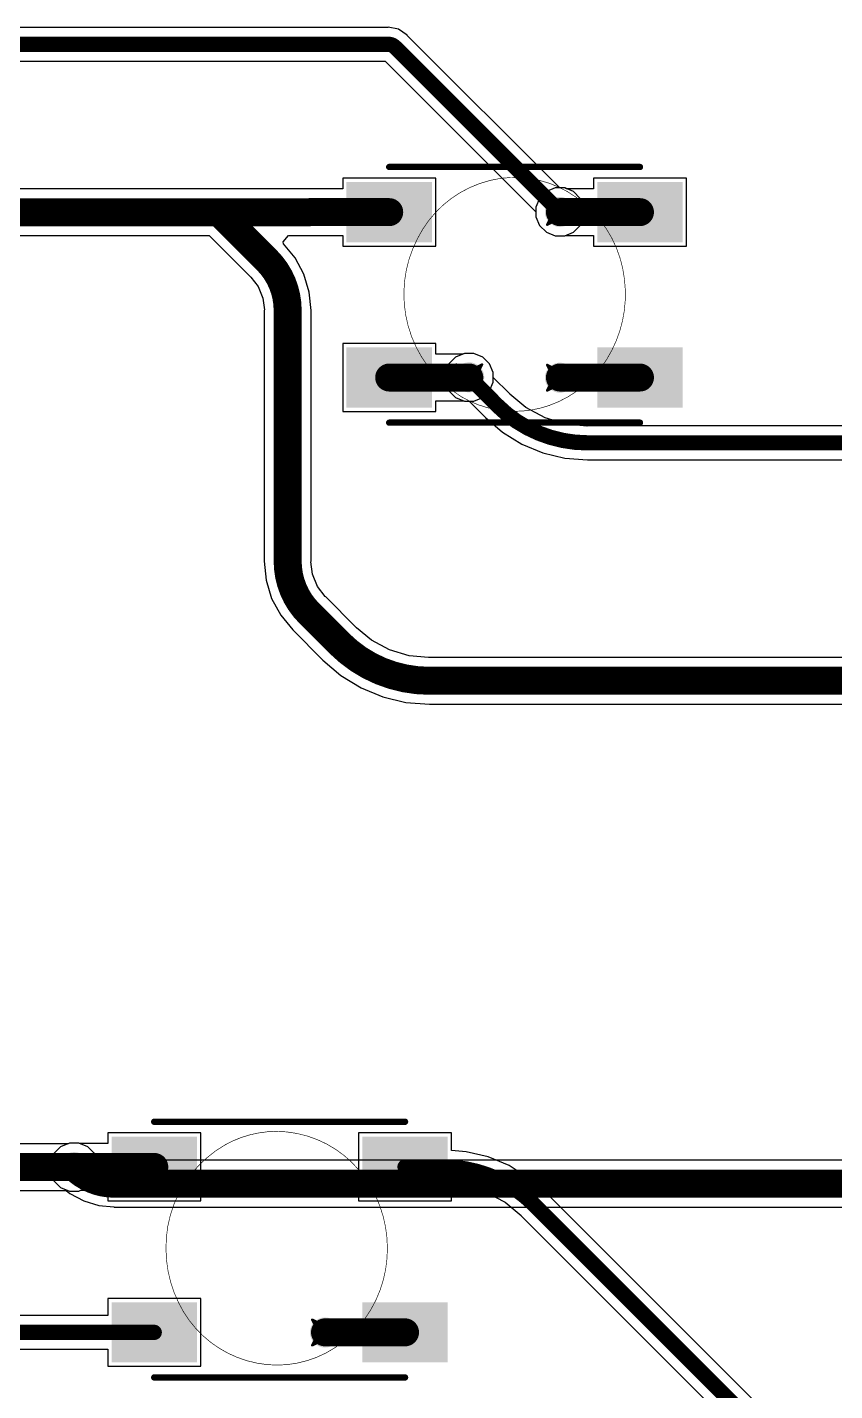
# Model space of a CAD drawing. Header units: inches. Extents: x -11 to 1110, y -7 to 455.
# Drawn here: x 318.86 to 334.96, y 304.2 to 331.4 of the extents above; entities that cross this region are included whole.
import ezdxf

# ---------------------------------------------------------------- set-up
doc = ezdxf.new("R2010")
doc.units = ezdxf.units.IN
for name, color, linetype in [('Bottom Layer', 5, 'Continuous'), ('Drill Drawing', 1, 'Continuous'), ('Mechanical 7', 56, 'Continuous'), ('Top Layer', 1, 'Continuous'), ('Top Overlay', 2, 'Continuous'), ('Top Paste', 8, 'Continuous'), ('Top Solder', 216, 'Continuous'), ('Via Holes', 16, 'Continuous')]:
    doc.layers.add(name, color=color, linetype=linetype)

msp = doc.modelspace()

# ---------------------------------------------------------------- hatches: boundary and pattern name
at = {"layer": 'Bottom Layer'}
h = msp.add_hatch(color=5, dxfattribs=at)
edge = h.paths.add_edge_path()
edge.add_arc((329.482, 327.72), 0.3, 0, 360)
h = msp.add_hatch(color=5, dxfattribs=at)
edge = h.paths.add_edge_path()
edge.add_arc((327.673, 324.42), 0.3, 0, 360)
h = msp.add_hatch(color=5, dxfattribs=at)
edge = h.paths.add_edge_path()
edge.add_arc((329.482, 324.413), 0.3, 0, 360)
h = msp.add_hatch(color=5, dxfattribs=at)
edge = h.paths.add_edge_path()
edge.add_arc((319.797, 308.664), 0.3, 0, 360)
h = msp.add_hatch(color=5, dxfattribs=at)
edge = h.paths.add_edge_path()
edge.add_arc((324.797, 305.364), 0.3, 0, 360)
at = {"layer": 'Top Layer'}
for points in [[(325.327, 328.216), (326.827, 328.216), (326.827, 327.216), (325.327, 327.216)], [(331.827, 327.216), (330.327, 327.216), (330.327, 328.216), (331.827, 328.216)], [(325.327, 324.916), (326.827, 324.916), (326.827, 323.916), (325.327, 323.916)], [(330.327, 324.916), (331.827, 324.916), (331.827, 323.916), (330.327, 323.916)], [(320.643, 309.167), (322.143, 309.167), (322.143, 308.167), (320.643, 308.167)], [(327.143, 308.167), (325.643, 308.167), (325.643, 309.167), (327.143, 309.167)], [(320.643, 305.867), (322.143, 305.867), (322.143, 304.867), (320.643, 304.867)], [(325.643, 305.867), (327.143, 305.867), (327.143, 304.867), (325.643, 304.867)]]:
    msp.add_hatch(color=1, dxfattribs=at).paths.add_polyline_path(points)
h = msp.add_hatch(color=1, dxfattribs=at)
edge = h.paths.add_edge_path()
edge.add_arc((329.482, 327.72), 0.3, 0, 360)
h = msp.add_hatch(color=1, dxfattribs=at)
edge = h.paths.add_edge_path()
edge.add_arc((327.673, 324.42), 0.3, 0, 360)
h = msp.add_hatch(color=1, dxfattribs=at)
edge = h.paths.add_edge_path()
edge.add_arc((329.482, 324.413), 0.3, 0, 360)
h = msp.add_hatch(color=1, dxfattribs=at)
edge = h.paths.add_edge_path()
edge.add_arc((319.797, 308.664), 0.3, 0, 360)
h = msp.add_hatch(color=1, dxfattribs=at)
edge = h.paths.add_edge_path()
edge.add_arc((324.797, 305.364), 0.3, 0, 360)
at = {"layer": 'Top Paste'}
for points in [[(325.327, 328.216), (326.827, 328.216), (326.827, 327.216), (325.327, 327.216)], [(331.827, 327.216), (330.327, 327.216), (330.327, 328.216), (331.827, 328.216)], [(325.327, 324.916), (326.827, 324.916), (326.827, 323.916), (325.327, 323.916)], [(330.327, 324.916), (331.827, 324.916), (331.827, 323.916), (330.327, 323.916)], [(320.643, 309.167), (322.143, 309.167), (322.143, 308.167), (320.643, 308.167)], [(327.143, 308.167), (325.643, 308.167), (325.643, 309.167), (327.143, 309.167)], [(320.643, 305.867), (322.143, 305.867), (322.143, 304.867), (320.643, 304.867)], [(325.643, 305.867), (327.143, 305.867), (327.143, 304.867), (325.643, 304.867)]]:
    msp.add_hatch(color=8, dxfattribs=at).paths.add_polyline_path(points)
at = {"layer": 'Top Solder'}
for points in [[(325.226, 328.318), (326.929, 328.318), (326.929, 327.115), (325.226, 327.115)], [(331.929, 327.115), (330.226, 327.115), (330.226, 328.318), (331.929, 328.318)], [(325.226, 325.018), (326.929, 325.018), (326.929, 323.815), (325.226, 323.815)], [(330.226, 325.018), (331.929, 325.018), (331.929, 323.815), (330.226, 323.815)], [(320.541, 309.269), (322.245, 309.269), (322.245, 308.066), (320.541, 308.066)], [(327.245, 308.066), (325.541, 308.066), (325.541, 309.269), (327.245, 309.269)], [(320.541, 305.969), (322.245, 305.969), (322.245, 304.766), (320.541, 304.766)], [(325.541, 305.969), (327.245, 305.969), (327.245, 304.766), (325.541, 304.766)]]:
    msp.add_hatch(color=216, dxfattribs=at).paths.add_polyline_path(points)
at = {"layer": 'Via Holes'}
h = msp.add_hatch(color=7, dxfattribs=at)
edge = h.paths.add_edge_path()
edge.add_arc((329.482, 327.72), 0.15, 0, 360)
h = msp.add_hatch(color=7, dxfattribs=at)
edge = h.paths.add_edge_path()
edge.add_arc((327.673, 324.42), 0.15, 0, 360)
h = msp.add_hatch(color=7, dxfattribs=at)
edge = h.paths.add_edge_path()
edge.add_arc((329.482, 324.413), 0.15, 0, 360)
h = msp.add_hatch(color=7, dxfattribs=at)
edge = h.paths.add_edge_path()
edge.add_arc((319.797, 308.664), 0.15, 0, 360)
h = msp.add_hatch(color=7, dxfattribs=at)
edge = h.paths.add_edge_path()
edge.add_arc((324.797, 305.364), 0.15, 0, 360)

# ---------------------------------------------------------------- linework, layer by layer
at = {"layer": 'Bottom Layer'}
for p, q in [((326.06, 331.4), (314.741, 331.4)), ((326.262, 331.364), (326.06, 331.404)), ((326.06, 331.404), (326.06, 331.4)), ((326.434, 331.249), (326.262, 331.364)), ((326.431, 331.246), (326.434, 331.249)), ((329.48, 328.198), (326.431, 331.246)), ((314.741, 330.727), (325.999, 330.727)), ((325.999, 330.727), (329.004, 327.721)), ((329.577, 328.198), (329.48, 328.198)), ((329.752, 328.125), (329.577, 328.198)), ((329.887, 327.99), (329.752, 328.125)), ((329.96, 327.815), (329.887, 327.99)), ((329.96, 327.625), (329.96, 327.815)), ((329.004, 327.721), (329.004, 327.625)), ((329.004, 327.625), (329.077, 327.449)), ((329.887, 327.449), (329.96, 327.625)), ((329.077, 327.449), (329.211, 327.315)), ((329.211, 327.315), (329.387, 327.242)), ((329.387, 327.242), (329.577, 327.242)), ((329.577, 327.242), (329.752, 327.315)), ((329.752, 327.315), (329.887, 327.449)), ((327.402, 324.825), (327.268, 324.69)), ((327.578, 324.898), (327.402, 324.825)), ((327.768, 324.898), (327.578, 324.898)), ((327.944, 324.825), (327.768, 324.898)), ((328.078, 324.69), (327.944, 324.825)), ((327.268, 324.69), (327.195, 324.515)), ((327.195, 324.515), (327.195, 324.325)), ((328.151, 324.515), (328.078, 324.69)), ((328.151, 324.418), (328.151, 324.515)), ((327.195, 324.325), (327.268, 324.149)), ((328.474, 324.095), (328.151, 324.418)), ((327.268, 324.149), (327.402, 324.015)), ((327.402, 324.015), (327.578, 323.942)), ((328.482, 324.083), (328.474, 324.095)), ((328.805, 323.818), (328.482, 324.083)), ((327.578, 323.942), (327.675, 323.942)), ((327.675, 323.942), (327.997, 323.619)), ((329.187, 323.614), (328.805, 323.818)), ((327.997, 323.619), (327.996, 323.618)), ((327.996, 323.618), (328.339, 323.324)), ((329.601, 323.488), (329.187, 323.614)), ((330.017, 323.447), (329.601, 323.488)), ((330.032, 323.45), (330.017, 323.447)), ((338.099, 323.45), (330.032, 323.45)), ((328.339, 323.324), (328.724, 323.088)), ((328.724, 323.088), (329.142, 322.915)), ((329.142, 322.915), (329.581, 322.81)), ((329.581, 322.81), (330.032, 322.774)), ((330.032, 322.774), (330.032, 322.777)), ((330.032, 322.777), (338.099, 322.777)), ((319.674, 309.13), (304.974, 309.13)), ((319.702, 309.142), (319.674, 309.13)), ((319.892, 309.142), (319.702, 309.142)), ((320.068, 309.069), (319.892, 309.142)), ((320.202, 308.935), (320.068, 309.069)), ((320.203, 308.933), (320.202, 308.935)), ((320.264, 308.886), (320.203, 308.933)), ((320.424, 308.82), (320.264, 308.886)), ((320.591, 308.798), (320.424, 308.82)), ((320.597, 308.799), (320.591, 308.798)), ((335.566, 308.799), (320.597, 308.799)), ((304.974, 308.198), (319.636, 308.198)), ((319.636, 308.198), (319.71, 308.137)), ((319.71, 308.137), (319.986, 307.989)), ((319.986, 307.989), (320.286, 307.899)), ((320.286, 307.899), (320.584, 307.869)), ((320.584, 307.869), (320.597, 307.867)), ((320.597, 307.867), (335.566, 307.867))]:
    msp.add_line(p, q, dxfattribs=at)
for points in [[(314.741, 331.064, 0.305, 0.305, 0), (326.06, 331.064, 0.305, 0.305, 0)], [(326.06, 331.064, 0.305, 0.305, -0.198912), (326.193, 331.008, 0.305, 0.305, 0)], [(326.193, 331.008, 0.305, 0.305, 0), (329.482, 327.72, 0.305, 0.305, 0)], [(327.673, 324.42, 0.305, 0.305, 0), (328.235, 323.857, 0.305, 0.305, 0)], [(330.032, 323.113, 0.305, 0.305, -0.198912), (328.235, 323.857, 0.305, 0.305, 0)], [(330.032, 323.113, 0.305, 0.305, 0), (338.099, 323.113, 0.305, 0.305, 0)], [(304.974, 308.664, 0.559, 0.559, 0), (319.797, 308.664, 0.559, 0.559, 0)], [(320.597, 308.333, 0.559, 0.559, -0.198912), (319.797, 308.664, 0.559, 0.559, 0)], [(320.597, 308.333, 0.559, 0.559, 0), (335.759, 308.333, 0.559, 0.559, 0)]]:
    msp.add_lwpolyline(points, format="xyseb", dxfattribs=at)
for points in [[(325.984, 331.064, 0.152, 0.152, 1), (326.136, 331.064, 0.152, 0.152, 1)], [(325.984, 331.064, 0.152, 0.152, 1), (326.136, 331.064, 0.152, 0.152, 1)], [(326.117, 331.008, 0.152, 0.152, 1), (326.269, 331.008, 0.152, 0.152, 1)], [(326.117, 331.008, 0.152, 0.152, 1), (326.269, 331.008, 0.152, 0.152, 1)], [(329.406, 327.72, 0.152, 0.152, 1), (329.558, 327.72, 0.152, 0.152, 1)], [(327.597, 324.42, 0.152, 0.152, 1), (327.749, 324.42, 0.152, 0.152, 1)], [(328.159, 323.857, 0.152, 0.152, 1), (328.312, 323.857, 0.152, 0.152, 1)], [(328.159, 323.857, 0.152, 0.152, 1), (328.312, 323.857, 0.152, 0.152, 1)], [(329.955, 323.113, 0.152, 0.152, 1), (330.108, 323.113, 0.152, 0.152, 1)], [(329.955, 323.113, 0.152, 0.152, 1), (330.108, 323.113, 0.152, 0.152, 1)], [(319.658, 308.664, 0.279, 0.279, 1), (319.937, 308.664, 0.279, 0.279, 1)], [(319.658, 308.664, 0.279, 0.279, 1), (319.937, 308.664, 0.279, 0.279, 1)], [(320.457, 308.333, 0.279, 0.279, 1), (320.737, 308.333, 0.279, 0.279, 1)], [(320.457, 308.333, 0.279, 0.279, 1), (320.737, 308.333, 0.279, 0.279, 1)]]:
    msp.add_lwpolyline(points, format="xyseb", close=True, dxfattribs=at)
at = {"layer": 'Drill Drawing'}
for points in [[(329.228, 327.974, 0.0508, 0.0508, 0), (329.482, 327.847, 0.0508, 0.0508, 0)], [(329.228, 327.974, 0.0508, 0.0508, 0), (329.355, 327.72, 0.0508, 0.0508, 0)], [(329.482, 327.847, 0.0508, 0.0508, 0), (329.736, 327.974, 0.0508, 0.0508, 0)], [(329.609, 327.72, 0.0508, 0.0508, 0), (329.736, 327.974, 0.0508, 0.0508, 0)], [(329.228, 327.466, 0.0508, 0.0508, 0), (329.355, 327.72, 0.0508, 0.0508, 0)], [(329.228, 327.466, 0.0508, 0.0508, 0), (329.482, 327.593, 0.0508, 0.0508, 0)], [(329.482, 327.593, 0.0508, 0.0508, 0), (329.736, 327.466, 0.0508, 0.0508, 0)], [(329.609, 327.72, 0.0508, 0.0508, 0), (329.736, 327.466, 0.0508, 0.0508, 0)], [(327.419, 324.674, 0.0508, 0.0508, 0), (327.673, 324.547, 0.0508, 0.0508, 0)], [(327.419, 324.674, 0.0508, 0.0508, 0), (327.546, 324.42, 0.0508, 0.0508, 0)], [(327.673, 324.547, 0.0508, 0.0508, 0), (327.927, 324.674, 0.0508, 0.0508, 0)], [(327.8, 324.42, 0.0508, 0.0508, 0), (327.927, 324.674, 0.0508, 0.0508, 0)], [(329.228, 324.667, 0.0508, 0.0508, 0), (329.482, 324.54, 0.0508, 0.0508, 0)], [(329.228, 324.667, 0.0508, 0.0508, 0), (329.355, 324.413, 0.0508, 0.0508, 0)], [(329.482, 324.54, 0.0508, 0.0508, 0), (329.736, 324.667, 0.0508, 0.0508, 0)], [(329.609, 324.413, 0.0508, 0.0508, 0), (329.736, 324.667, 0.0508, 0.0508, 0)], [(327.419, 324.166, 0.0508, 0.0508, 0), (327.546, 324.42, 0.0508, 0.0508, 0)], [(327.419, 324.166, 0.0508, 0.0508, 0), (327.673, 324.293, 0.0508, 0.0508, 0)], [(327.673, 324.293, 0.0508, 0.0508, 0), (327.927, 324.166, 0.0508, 0.0508, 0)], [(327.8, 324.42, 0.0508, 0.0508, 0), (327.927, 324.166, 0.0508, 0.0508, 0)], [(329.228, 324.159, 0.0508, 0.0508, 0), (329.355, 324.413, 0.0508, 0.0508, 0)], [(329.228, 324.159, 0.0508, 0.0508, 0), (329.482, 324.286, 0.0508, 0.0508, 0)], [(329.482, 324.286, 0.0508, 0.0508, 0), (329.736, 324.159, 0.0508, 0.0508, 0)], [(329.609, 324.413, 0.0508, 0.0508, 0), (329.736, 324.159, 0.0508, 0.0508, 0)], [(319.543, 308.918, 0.0508, 0.0508, 0), (319.797, 308.791, 0.0508, 0.0508, 0)], [(319.543, 308.918, 0.0508, 0.0508, 0), (319.67, 308.664, 0.0508, 0.0508, 0)], [(319.797, 308.791, 0.0508, 0.0508, 0), (320.051, 308.918, 0.0508, 0.0508, 0)], [(319.924, 308.664, 0.0508, 0.0508, 0), (320.051, 308.918, 0.0508, 0.0508, 0)], [(319.543, 308.41, 0.0508, 0.0508, 0), (319.67, 308.664, 0.0508, 0.0508, 0)], [(319.543, 308.41, 0.0508, 0.0508, 0), (319.797, 308.537, 0.0508, 0.0508, 0)], [(319.797, 308.537, 0.0508, 0.0508, 0), (320.051, 308.41, 0.0508, 0.0508, 0)], [(319.924, 308.664, 0.0508, 0.0508, 0), (320.051, 308.41, 0.0508, 0.0508, 0)], [(324.543, 305.618, 0.0508, 0.0508, 0), (324.797, 305.491, 0.0508, 0.0508, 0)], [(324.543, 305.618, 0.0508, 0.0508, 0), (324.67, 305.364, 0.0508, 0.0508, 0)], [(324.797, 305.491, 0.0508, 0.0508, 0), (325.051, 305.618, 0.0508, 0.0508, 0)], [(324.924, 305.364, 0.0508, 0.0508, 0), (325.051, 305.618, 0.0508, 0.0508, 0)], [(324.543, 305.11, 0.0508, 0.0508, 0), (324.67, 305.364, 0.0508, 0.0508, 0)], [(324.543, 305.11, 0.0508, 0.0508, 0), (324.797, 305.237, 0.0508, 0.0508, 0)], [(324.797, 305.237, 0.0508, 0.0508, 0), (325.051, 305.11, 0.0508, 0.0508, 0)], [(324.924, 305.364, 0.0508, 0.0508, 0), (325.051, 305.11, 0.0508, 0.0508, 0)]]:
    msp.add_lwpolyline(points, format="xyseb", dxfattribs=at)
for points in [[(329.215, 327.974, 0.0254, 0.0254, 1), (329.24, 327.974, 0.0254, 0.0254, 1)], [(329.215, 327.974, 0.0254, 0.0254, 1), (329.24, 327.974, 0.0254, 0.0254, 1)], [(329.469, 327.847, 0.0254, 0.0254, 1), (329.494, 327.847, 0.0254, 0.0254, 1)], [(329.469, 327.847, 0.0254, 0.0254, 1), (329.494, 327.847, 0.0254, 0.0254, 1)], [(329.723, 327.974, 0.0254, 0.0254, 1), (329.748, 327.974, 0.0254, 0.0254, 1)], [(329.723, 327.974, 0.0254, 0.0254, 1), (329.748, 327.974, 0.0254, 0.0254, 1)], [(329.342, 327.72, 0.0254, 0.0254, 1), (329.367, 327.72, 0.0254, 0.0254, 1)], [(329.342, 327.72, 0.0254, 0.0254, 1), (329.367, 327.72, 0.0254, 0.0254, 1)], [(329.469, 327.593, 0.0254, 0.0254, 1), (329.494, 327.593, 0.0254, 0.0254, 1)], [(329.469, 327.593, 0.0254, 0.0254, 1), (329.494, 327.593, 0.0254, 0.0254, 1)], [(329.596, 327.72, 0.0254, 0.0254, 1), (329.621, 327.72, 0.0254, 0.0254, 1)], [(329.596, 327.72, 0.0254, 0.0254, 1), (329.621, 327.72, 0.0254, 0.0254, 1)], [(329.215, 327.466, 0.0254, 0.0254, 1), (329.24, 327.466, 0.0254, 0.0254, 1)], [(329.215, 327.466, 0.0254, 0.0254, 1), (329.24, 327.466, 0.0254, 0.0254, 1)], [(329.723, 327.466, 0.0254, 0.0254, 1), (329.748, 327.466, 0.0254, 0.0254, 1)], [(329.723, 327.466, 0.0254, 0.0254, 1), (329.748, 327.466, 0.0254, 0.0254, 1)], [(327.406, 324.674, 0.0254, 0.0254, 1), (327.432, 324.674, 0.0254, 0.0254, 1)], [(327.406, 324.674, 0.0254, 0.0254, 1), (327.432, 324.674, 0.0254, 0.0254, 1)], [(327.66, 324.547, 0.0254, 0.0254, 1), (327.686, 324.547, 0.0254, 0.0254, 1)], [(327.66, 324.547, 0.0254, 0.0254, 1), (327.686, 324.547, 0.0254, 0.0254, 1)], [(327.914, 324.674, 0.0254, 0.0254, 1), (327.94, 324.674, 0.0254, 0.0254, 1)], [(327.914, 324.674, 0.0254, 0.0254, 1), (327.94, 324.674, 0.0254, 0.0254, 1)], [(329.215, 324.667, 0.0254, 0.0254, 1), (329.24, 324.667, 0.0254, 0.0254, 1)], [(329.215, 324.667, 0.0254, 0.0254, 1), (329.24, 324.667, 0.0254, 0.0254, 1)], [(329.469, 324.54, 0.0254, 0.0254, 1), (329.494, 324.54, 0.0254, 0.0254, 1)], [(329.469, 324.54, 0.0254, 0.0254, 1), (329.494, 324.54, 0.0254, 0.0254, 1)], [(329.723, 324.667, 0.0254, 0.0254, 1), (329.748, 324.667, 0.0254, 0.0254, 1)], [(329.723, 324.667, 0.0254, 0.0254, 1), (329.748, 324.667, 0.0254, 0.0254, 1)], [(327.533, 324.42, 0.0254, 0.0254, 1), (327.559, 324.42, 0.0254, 0.0254, 1)], [(327.533, 324.42, 0.0254, 0.0254, 1), (327.559, 324.42, 0.0254, 0.0254, 1)], [(327.66, 324.293, 0.0254, 0.0254, 1), (327.686, 324.293, 0.0254, 0.0254, 1)], [(327.66, 324.293, 0.0254, 0.0254, 1), (327.686, 324.293, 0.0254, 0.0254, 1)], [(327.787, 324.42, 0.0254, 0.0254, 1), (327.813, 324.42, 0.0254, 0.0254, 1)], [(327.787, 324.42, 0.0254, 0.0254, 1), (327.813, 324.42, 0.0254, 0.0254, 1)], [(329.342, 324.413, 0.0254, 0.0254, 1), (329.367, 324.413, 0.0254, 0.0254, 1)], [(329.342, 324.413, 0.0254, 0.0254, 1), (329.367, 324.413, 0.0254, 0.0254, 1)], [(329.469, 324.286, 0.0254, 0.0254, 1), (329.494, 324.286, 0.0254, 0.0254, 1)], [(329.469, 324.286, 0.0254, 0.0254, 1), (329.494, 324.286, 0.0254, 0.0254, 1)], [(329.596, 324.413, 0.0254, 0.0254, 1), (329.621, 324.413, 0.0254, 0.0254, 1)], [(329.596, 324.413, 0.0254, 0.0254, 1), (329.621, 324.413, 0.0254, 0.0254, 1)], [(327.406, 324.166, 0.0254, 0.0254, 1), (327.432, 324.166, 0.0254, 0.0254, 1)], [(327.406, 324.166, 0.0254, 0.0254, 1), (327.432, 324.166, 0.0254, 0.0254, 1)], [(327.914, 324.166, 0.0254, 0.0254, 1), (327.94, 324.166, 0.0254, 0.0254, 1)], [(327.914, 324.166, 0.0254, 0.0254, 1), (327.94, 324.166, 0.0254, 0.0254, 1)], [(329.215, 324.159, 0.0254, 0.0254, 1), (329.24, 324.159, 0.0254, 0.0254, 1)], [(329.215, 324.159, 0.0254, 0.0254, 1), (329.24, 324.159, 0.0254, 0.0254, 1)], [(329.723, 324.159, 0.0254, 0.0254, 1), (329.748, 324.159, 0.0254, 0.0254, 1)], [(329.723, 324.159, 0.0254, 0.0254, 1), (329.748, 324.159, 0.0254, 0.0254, 1)], [(319.531, 308.918, 0.0254, 0.0254, 1), (319.556, 308.918, 0.0254, 0.0254, 1)], [(319.531, 308.918, 0.0254, 0.0254, 1), (319.556, 308.918, 0.0254, 0.0254, 1)], [(319.785, 308.791, 0.0254, 0.0254, 1), (319.81, 308.791, 0.0254, 0.0254, 1)], [(319.785, 308.791, 0.0254, 0.0254, 1), (319.81, 308.791, 0.0254, 0.0254, 1)], [(320.039, 308.918, 0.0254, 0.0254, 1), (320.064, 308.918, 0.0254, 0.0254, 1)], [(320.039, 308.918, 0.0254, 0.0254, 1), (320.064, 308.918, 0.0254, 0.0254, 1)], [(319.658, 308.664, 0.0254, 0.0254, 1), (319.683, 308.664, 0.0254, 0.0254, 1)], [(319.658, 308.664, 0.0254, 0.0254, 1), (319.683, 308.664, 0.0254, 0.0254, 1)], [(319.785, 308.537, 0.0254, 0.0254, 1), (319.81, 308.537, 0.0254, 0.0254, 1)], [(319.785, 308.537, 0.0254, 0.0254, 1), (319.81, 308.537, 0.0254, 0.0254, 1)], [(319.912, 308.664, 0.0254, 0.0254, 1), (319.937, 308.664, 0.0254, 0.0254, 1)], [(319.912, 308.664, 0.0254, 0.0254, 1), (319.937, 308.664, 0.0254, 0.0254, 1)], [(319.531, 308.41, 0.0254, 0.0254, 1), (319.556, 308.41, 0.0254, 0.0254, 1)], [(319.531, 308.41, 0.0254, 0.0254, 1), (319.556, 308.41, 0.0254, 0.0254, 1)], [(320.039, 308.41, 0.0254, 0.0254, 1), (320.064, 308.41, 0.0254, 0.0254, 1)], [(320.039, 308.41, 0.0254, 0.0254, 1), (320.064, 308.41, 0.0254, 0.0254, 1)], [(324.531, 305.618, 0.0254, 0.0254, 1), (324.556, 305.618, 0.0254, 0.0254, 1)], [(324.531, 305.618, 0.0254, 0.0254, 1), (324.556, 305.618, 0.0254, 0.0254, 1)], [(324.785, 305.491, 0.0254, 0.0254, 1), (324.81, 305.491, 0.0254, 0.0254, 1)], [(324.785, 305.491, 0.0254, 0.0254, 1), (324.81, 305.491, 0.0254, 0.0254, 1)], [(325.039, 305.618, 0.0254, 0.0254, 1), (325.064, 305.618, 0.0254, 0.0254, 1)], [(325.039, 305.618, 0.0254, 0.0254, 1), (325.064, 305.618, 0.0254, 0.0254, 1)], [(324.658, 305.364, 0.0254, 0.0254, 1), (324.683, 305.364, 0.0254, 0.0254, 1)], [(324.658, 305.364, 0.0254, 0.0254, 1), (324.683, 305.364, 0.0254, 0.0254, 1)], [(324.785, 305.237, 0.0254, 0.0254, 1), (324.81, 305.237, 0.0254, 0.0254, 1)], [(324.785, 305.237, 0.0254, 0.0254, 1), (324.81, 305.237, 0.0254, 0.0254, 1)], [(324.912, 305.364, 0.0254, 0.0254, 1), (324.937, 305.364, 0.0254, 0.0254, 1)], [(324.912, 305.364, 0.0254, 0.0254, 1), (324.937, 305.364, 0.0254, 0.0254, 1)], [(324.531, 305.11, 0.0254, 0.0254, 1), (324.556, 305.11, 0.0254, 0.0254, 1)], [(324.531, 305.11, 0.0254, 0.0254, 1), (324.556, 305.11, 0.0254, 0.0254, 1)], [(325.039, 305.11, 0.0254, 0.0254, 1), (325.064, 305.11, 0.0254, 0.0254, 1)], [(325.039, 305.11, 0.0254, 0.0254, 1), (325.064, 305.11, 0.0254, 0.0254, 1)]]:
    msp.add_lwpolyline(points, format="xyseb", close=True, dxfattribs=at)
at = {"layer": 'Mechanical 7'}
for points in [[(326.647, 327.198, 0.0127, 0.0127, -0.244636), (328.295, 328.389, 0.0127, 0.0127, 0)], [(328.295, 328.389, 0.0127, 0.0127, -0.168913), (329.642, 328.119, 0.0127, 0.0127, 0)], [(329.642, 328.119, 0.0127, 0.0127, -0.234951), (330.768, 326.377, 0.0127, 0.0127, 0)], [(327.518, 324.032, 0.0127, 0.0127, -0.395727), (326.647, 327.198, 0.0127, 0.0127, 0)], [(330.768, 326.377, 0.0127, 0.0127, -0.151831), (330.514, 324.954, 0.0127, 0.0127, 0)], [(330.514, 324.954, 0.0127, 0.0127, -0.193401), (329.264, 323.857, 0.0127, 0.0127, 0)], [(328.578, 323.742, 0.0127, 0.0127, -0.133498), (327.518, 324.032, 0.0127, 0.0127, 0)], [(329.264, 323.857, 0.0127, 0.0127, -0.083137), (328.578, 323.742, 0.0127, 0.0127, 0)], [(322.808, 309.109, 0.0127, 0.0127, -0.126164), (323.821, 309.377, 0.0127, 0.0127, 0)], [(323.821, 309.377, 0.0127, 0.0127, -0.246893), (325.606, 308.432, 0.0127, 0.0127, 0)], [(321.627, 307.031, 0.0127, 0.0127, -0.273381), (322.808, 309.109, 0.0127, 0.0127, 0)], [(325.606, 308.432, 0.0127, 0.0127, -0.152829), (326.041, 307.058, 0.0127, 0.0127, 0)], [(321.878, 305.96, 0.0127, 0.0127, -0.114887), (321.627, 307.031, 0.0127, 0.0127, 0)], [(326.041, 307.058, 0.0127, 0.0127, -0.231426), (325.147, 305.17, 0.0127, 0.0127, 0)], [(323.847, 304.713, 0.0127, 0.0127, -0.28758), (321.878, 305.96, 0.0127, 0.0127, 0)], [(325.147, 305.17, 0.0127, 0.0127, -0.167081), (323.847, 304.713, 0.0127, 0.0127, 0)]]:
    msp.add_lwpolyline(points, format="xyseb", dxfattribs=at)
for points in [[(328.292, 328.389, 0.00635, 0.00635, 1), (328.299, 328.389, 0.00635, 0.00635, 1)], [(328.292, 328.389, 0.00635, 0.00635, 1), (328.299, 328.389, 0.00635, 0.00635, 1)], [(329.639, 328.119, 0.00635, 0.00635, 1), (329.645, 328.119, 0.00635, 0.00635, 1)], [(329.639, 328.119, 0.00635, 0.00635, 1), (329.645, 328.119, 0.00635, 0.00635, 1)], [(326.644, 327.198, 0.00635, 0.00635, 1), (326.65, 327.198, 0.00635, 0.00635, 1)], [(326.644, 327.198, 0.00635, 0.00635, 1), (326.65, 327.198, 0.00635, 0.00635, 1)], [(330.765, 326.377, 0.00635, 0.00635, 1), (330.771, 326.377, 0.00635, 0.00635, 1)], [(330.765, 326.377, 0.00635, 0.00635, 1), (330.771, 326.377, 0.00635, 0.00635, 1)], [(330.511, 324.954, 0.00635, 0.00635, 1), (330.517, 324.954, 0.00635, 0.00635, 1)], [(330.511, 324.954, 0.00635, 0.00635, 1), (330.517, 324.954, 0.00635, 0.00635, 1)], [(327.515, 324.032, 0.00635, 0.00635, 1), (327.522, 324.032, 0.00635, 0.00635, 1)], [(327.515, 324.032, 0.00635, 0.00635, 1), (327.522, 324.032, 0.00635, 0.00635, 1)], [(328.574, 323.742, 0.00635, 0.00635, 1), (328.581, 323.742, 0.00635, 0.00635, 1)], [(328.574, 323.742, 0.00635, 0.00635, 1), (328.581, 323.742, 0.00635, 0.00635, 1)], [(329.261, 323.857, 0.00635, 0.00635, 1), (329.267, 323.857, 0.00635, 0.00635, 1)], [(329.261, 323.857, 0.00635, 0.00635, 1), (329.267, 323.857, 0.00635, 0.00635, 1)], [(323.818, 309.377, 0.00635, 0.00635, 1), (323.825, 309.377, 0.00635, 0.00635, 1)], [(323.818, 309.377, 0.00635, 0.00635, 1), (323.825, 309.377, 0.00635, 0.00635, 1)], [(322.804, 309.109, 0.00635, 0.00635, 1), (322.811, 309.109, 0.00635, 0.00635, 1)], [(322.804, 309.109, 0.00635, 0.00635, 1), (322.811, 309.109, 0.00635, 0.00635, 1)], [(325.603, 308.432, 0.00635, 0.00635, 1), (325.61, 308.432, 0.00635, 0.00635, 1)], [(325.603, 308.432, 0.00635, 0.00635, 1), (325.61, 308.432, 0.00635, 0.00635, 1)], [(321.624, 307.031, 0.00635, 0.00635, 1), (321.63, 307.031, 0.00635, 0.00635, 1)], [(321.624, 307.031, 0.00635, 0.00635, 1), (321.63, 307.031, 0.00635, 0.00635, 1)], [(326.038, 307.058, 0.00635, 0.00635, 1), (326.044, 307.058, 0.00635, 0.00635, 1)], [(326.038, 307.058, 0.00635, 0.00635, 1), (326.044, 307.058, 0.00635, 0.00635, 1)], [(321.875, 305.96, 0.00635, 0.00635, 1), (321.882, 305.96, 0.00635, 0.00635, 1)], [(321.875, 305.96, 0.00635, 0.00635, 1), (321.882, 305.96, 0.00635, 0.00635, 1)], [(325.143, 305.17, 0.00635, 0.00635, 1), (325.15, 305.17, 0.00635, 0.00635, 1)], [(325.143, 305.17, 0.00635, 0.00635, 1), (325.15, 305.17, 0.00635, 0.00635, 1)], [(323.844, 304.713, 0.00635, 0.00635, 1), (323.85, 304.713, 0.00635, 0.00635, 1)], [(323.844, 304.713, 0.00635, 0.00635, 1), (323.85, 304.713, 0.00635, 0.00635, 1)]]:
    msp.add_lwpolyline(points, format="xyseb", close=True, dxfattribs=at)
at = {"layer": 'Top Layer'}
for p, q in [((327.005, 328.394), (325.15, 328.394)), ((325.15, 328.394), (325.15, 328.183)), ((327.005, 327.039), (327.005, 328.394)), ((332.005, 328.394), (330.15, 328.394)), ((330.15, 328.394), (330.15, 328.183)), ((332.005, 327.039), (332.005, 328.394)), ((324.465, 328.179), (312.073, 328.179)), ((324.482, 328.183), (324.465, 328.179)), ((325.15, 328.183), (324.482, 328.183)), ((329.211, 328.125), (329.077, 327.99)), ((329.387, 328.198), (329.211, 328.125)), ((329.577, 328.198), (329.387, 328.198)), ((329.613, 328.183), (329.577, 328.198)), ((330.15, 328.183), (329.613, 328.183)), ((329.077, 327.99), (329.004, 327.815)), ((329.004, 327.815), (329.004, 327.625)), ((329.004, 327.625), (329.077, 327.449)), ((312.073, 327.247), (322.489, 327.247)), ((322.489, 327.247), (323.309, 326.426)), ((323.965, 327.123), (324.069, 327.247)), ((324.069, 327.247), (324.482, 327.247)), ((324.482, 327.247), (324.499, 327.25)), ((324.499, 327.25), (325.15, 327.25)), ((325.15, 327.25), (325.15, 327.039)), ((329.077, 327.449), (329.211, 327.315)), ((329.211, 327.315), (329.387, 327.242)), ((329.387, 327.242), (329.577, 327.242)), ((329.577, 327.242), (329.597, 327.25)), ((329.597, 327.25), (330.15, 327.25)), ((330.15, 327.25), (330.15, 327.039)), ((323.968, 327.086), (323.965, 327.123)), ((324.202, 326.801), (323.968, 327.086)), ((325.15, 327.039), (327.005, 327.039)), ((330.15, 327.039), (332.005, 327.039)), ((324.376, 326.475), (324.202, 326.801)), ((323.309, 326.426), (323.32, 326.419)), ((323.32, 326.419), (323.464, 326.232)), ((324.483, 326.122), (324.376, 326.475)), ((323.464, 326.232), (323.559, 326.002)), ((323.559, 326.002), (323.59, 325.768)), ((324.519, 325.755), (324.483, 326.122)), ((323.59, 325.768), (323.587, 325.755)), ((323.587, 325.755), (323.587, 320.752)), ((324.519, 320.752), (324.519, 325.755)), ((324.519, 325.755), (324.519, 325.755)), ((327.005, 325.094), (325.15, 325.094)), ((325.15, 325.094), (325.15, 323.739)), ((327.005, 324.883), (327.005, 325.094)), ((327.542, 324.883), (327.005, 324.883)), ((327.578, 324.898), (327.542, 324.883)), ((327.768, 324.898), (327.578, 324.898)), ((327.944, 324.825), (327.768, 324.898)), ((328.078, 324.69), (327.944, 324.825)), ((328.151, 324.515), (328.078, 324.69)), ((328.151, 324.325), (328.151, 324.515)), ((328.078, 324.149), (328.151, 324.325)), ((327.768, 323.942), (327.944, 324.015)), ((327.944, 324.015), (328.078, 324.149)), ((325.15, 323.739), (327.005, 323.739)), ((327.005, 323.739), (327.005, 323.95)), ((327.005, 323.95), (327.558, 323.95)), ((327.558, 323.95), (327.578, 323.942)), ((327.578, 323.942), (327.768, 323.942)), ((323.587, 320.752), (323.587, 320.752)), ((323.587, 320.752), (323.624, 320.374)), ((324.516, 320.737), (324.519, 320.752)), ((324.549, 320.49), (324.516, 320.737)), ((324.65, 320.246), (324.549, 320.49)), ((323.624, 320.374), (323.734, 320.01)), ((324.802, 320.048), (324.65, 320.246)), ((323.734, 320.01), (323.914, 319.674)), ((324.815, 320.039), (324.802, 320.048)), ((325.415, 319.439), (324.815, 320.039)), ((323.914, 319.674), (324.155, 319.38)), ((324.155, 319.38), (324.155, 319.38)), ((324.155, 319.38), (324.755, 318.78)), ((325.427, 319.422), (325.415, 319.439)), ((325.725, 319.176), (325.427, 319.422)), ((326.085, 318.984), (325.725, 319.176)), ((326.475, 318.866), (326.085, 318.984)), ((326.86, 318.828), (326.475, 318.866)), ((326.881, 318.832), (326.86, 318.828)), ((338.557, 318.832), (326.881, 318.832)), ((324.755, 318.78), (324.755, 318.78)), ((324.755, 318.78), (325.114, 318.474)), ((325.114, 318.474), (325.516, 318.227)), ((325.516, 318.227), (325.952, 318.046)), ((325.952, 318.046), (326.411, 317.936)), ((326.411, 317.936), (326.881, 317.899)), ((326.881, 317.899), (326.881, 317.9)), ((326.881, 317.9), (338.557, 317.9)), ((322.321, 309.345), (320.465, 309.345)), ((320.465, 309.345), (320.465, 309.134)), ((322.321, 307.99), (322.321, 309.345)), ((327.321, 309.345), (325.465, 309.345)), ((325.465, 309.345), (325.465, 307.99)), ((327.321, 308.994), (327.321, 309.345)), ((319.527, 309.069), (319.392, 308.935)), ((319.702, 309.142), (319.527, 309.069)), ((319.892, 309.142), (319.702, 309.142)), ((319.912, 309.134), (319.892, 309.142)), ((320.465, 309.134), (319.912, 309.134)), ((319.392, 308.935), (319.32, 308.759)), ((319.32, 308.759), (319.32, 308.569)), ((327.61, 308.971), (327.321, 308.994)), ((328.05, 308.866), (327.61, 308.971)), ((328.467, 308.693), (328.05, 308.866)), ((319.32, 308.569), (319.392, 308.393)), ((328.566, 308.632), (328.467, 308.693)), ((328.571, 308.631), (328.566, 308.632)), ((328.609, 308.606), (328.571, 308.631)), ((328.852, 308.457), (328.609, 308.606)), ((319.392, 308.393), (319.527, 308.259)), ((319.527, 308.259), (319.702, 308.186)), ((319.892, 308.186), (319.929, 308.201)), ((319.929, 308.201), (320.465, 308.201)), ((320.465, 308.201), (320.465, 307.99)), ((327.321, 308.225), (327.415, 308.31)), ((327.321, 307.99), (327.321, 308.225)), ((327.415, 308.31), (327.591, 308.293)), ((327.591, 308.293), (328.005, 308.167)), ((329.196, 308.163), (328.852, 308.457)), ((319.702, 308.186), (319.892, 308.186)), ((320.465, 307.99), (322.321, 307.99)), ((325.465, 307.99), (327.321, 307.99)), ((328.005, 308.167), (328.387, 307.963)), ((328.387, 307.963), (328.71, 307.698)), ((329.194, 308.162), (329.196, 308.163)), ((334.673, 302.683), (329.194, 308.162)), ((328.71, 307.698), (328.718, 307.685)), ((328.718, 307.685), (334.196, 302.207)), ((322.321, 306.045), (320.465, 306.045)), ((320.465, 306.045), (320.465, 305.704)), ((322.321, 304.69), (322.321, 306.045)), ((320.465, 305.704), (317.662, 305.704)), ((317.662, 305.031), (320.465, 305.031)), ((320.465, 305.031), (320.465, 304.69)), ((320.465, 304.69), (322.321, 304.69))]:
    msp.add_line(p, q, dxfattribs=at)
for points in [[(312.073, 327.713, 0.559, 0.559, 0), (322.682, 327.713, 0.559, 0.559, 0)], [(322.682, 327.713, 0.559, 0.559, 0), (323.639, 326.756, 0.559, 0.559, 0)], [(322.682, 327.713, 0.559, 0.559, 0), (324.482, 327.713, 0.559, 0.559, 0)], [(324.482, 327.716, 0.559, 0.559, 0), (326.077, 327.716, 0.559, 0.559, 0)], [(329.482, 327.716, 0.559, 0.559, 0), (331.077, 327.716, 0.559, 0.559, 0)], [(323.639, 326.756, 0.559, 0.559, -0.198912), (324.053, 325.755, 0.559, 0.559, 0)], [(324.053, 320.752, 0.559, 0.559, 0), (324.053, 325.755, 0.559, 0.559, 0)], [(326.077, 324.416, 0.559, 0.559, 0), (327.673, 324.416, 0.559, 0.559, 0)], [(329.482, 324.416, 0.559, 0.559, 0), (331.077, 324.416, 0.559, 0.559, 0)], [(324.485, 319.71, 0.559, 0.559, -0.198912), (324.053, 320.752, 0.559, 0.559, 0)], [(324.485, 319.71, 0.559, 0.559, 0), (325.085, 319.11, 0.559, 0.559, 0)], [(326.881, 318.366, 0.559, 0.559, -0.198912), (325.085, 319.11, 0.559, 0.559, 0)], [(326.881, 318.366, 0.559, 0.559, 0), (338.68, 318.366, 0.559, 0.559, 0)], [(319.797, 308.667, 0.559, 0.559, 0), (321.393, 308.667, 0.559, 0.559, 0)], [(326.393, 308.667, 0.305, 0.305, 0), (327.16, 308.667, 0.305, 0.305, 0)], [(327.16, 308.667, 0.305, 0.305, -0.133034), (328.442, 308.32, 0.305, 0.305, 0)], [(328.442, 308.32, 0.305, 0.305, -0.06418), (328.956, 307.923, 0.305, 0.305, 0)], [(328.956, 307.923, 0.305, 0.305, 0), (334.434, 302.445, 0.305, 0.305, 0)], [(317.662, 305.367, 0.305, 0.305, 0), (321.393, 305.367, 0.305, 0.305, 0)], [(324.797, 305.367, 0.559, 0.559, 0), (326.393, 305.367, 0.559, 0.559, 0)]]:
    msp.add_lwpolyline(points, format="xyseb", dxfattribs=at)
for points in [[(322.542, 327.713, 0.279, 0.279, 1), (322.821, 327.713, 0.279, 0.279, 1)], [(322.542, 327.713, 0.279, 0.279, 1), (322.821, 327.713, 0.279, 0.279, 1)], [(322.542, 327.713, 0.279, 0.279, 1), (322.821, 327.713, 0.279, 0.279, 1)], [(324.342, 327.716, 0.279, 0.279, 1), (324.621, 327.716, 0.279, 0.279, 1)], [(324.342, 327.713, 0.279, 0.279, 1), (324.621, 327.713, 0.279, 0.279, 1)], [(325.938, 327.716, 0.279, 0.279, 1), (326.217, 327.716, 0.279, 0.279, 1)], [(329.342, 327.716, 0.279, 0.279, 1), (329.621, 327.716, 0.279, 0.279, 1)], [(330.938, 327.716, 0.279, 0.279, 1), (331.217, 327.716, 0.279, 0.279, 1)], [(323.499, 326.756, 0.279, 0.279, 1), (323.778, 326.756, 0.279, 0.279, 1)], [(323.499, 326.756, 0.279, 0.279, 1), (323.778, 326.756, 0.279, 0.279, 1)], [(323.913, 325.755, 0.279, 0.279, 1), (324.193, 325.755, 0.279, 0.279, 1)], [(323.913, 325.755, 0.279, 0.279, 1), (324.193, 325.755, 0.279, 0.279, 1)], [(325.938, 324.416, 0.279, 0.279, 1), (326.217, 324.416, 0.279, 0.279, 1)], [(327.533, 324.416, 0.279, 0.279, 1), (327.813, 324.416, 0.279, 0.279, 1)], [(329.342, 324.416, 0.279, 0.279, 1), (329.621, 324.416, 0.279, 0.279, 1)], [(330.938, 324.416, 0.279, 0.279, 1), (331.217, 324.416, 0.279, 0.279, 1)], [(323.913, 320.752, 0.279, 0.279, 1), (324.193, 320.752, 0.279, 0.279, 1)], [(323.913, 320.752, 0.279, 0.279, 1), (324.193, 320.752, 0.279, 0.279, 1)], [(324.345, 319.71, 0.279, 0.279, 1), (324.625, 319.71, 0.279, 0.279, 1)], [(324.345, 319.71, 0.279, 0.279, 1), (324.625, 319.71, 0.279, 0.279, 1)], [(324.945, 319.11, 0.279, 0.279, 1), (325.225, 319.11, 0.279, 0.279, 1)], [(324.945, 319.11, 0.279, 0.279, 1), (325.225, 319.11, 0.279, 0.279, 1)], [(326.741, 318.366, 0.279, 0.279, 1), (327.021, 318.366, 0.279, 0.279, 1)], [(326.741, 318.366, 0.279, 0.279, 1), (327.021, 318.366, 0.279, 0.279, 1)], [(319.658, 308.667, 0.279, 0.279, 1), (319.937, 308.667, 0.279, 0.279, 1)], [(321.253, 308.667, 0.279, 0.279, 1), (321.533, 308.667, 0.279, 0.279, 1)], [(326.317, 308.667, 0.152, 0.152, 1), (326.469, 308.667, 0.152, 0.152, 1)], [(327.084, 308.667, 0.152, 0.152, 1), (327.236, 308.667, 0.152, 0.152, 1)], [(327.084, 308.667, 0.152, 0.152, 1), (327.236, 308.667, 0.152, 0.152, 1)], [(328.366, 308.32, 0.152, 0.152, 1), (328.518, 308.32, 0.152, 0.152, 1)], [(328.366, 308.32, 0.152, 0.152, 1), (328.518, 308.32, 0.152, 0.152, 1)], [(328.88, 307.923, 0.152, 0.152, 1), (329.032, 307.923, 0.152, 0.152, 1)], [(328.88, 307.923, 0.152, 0.152, 1), (329.032, 307.923, 0.152, 0.152, 1)], [(321.317, 305.367, 0.152, 0.152, 1), (321.469, 305.367, 0.152, 0.152, 1)], [(324.658, 305.367, 0.279, 0.279, 1), (324.937, 305.367, 0.279, 0.279, 1)], [(326.253, 305.367, 0.279, 0.279, 1), (326.533, 305.367, 0.279, 0.279, 1)]]:
    msp.add_lwpolyline(points, format="xyseb", close=True, dxfattribs=at)
at = {"layer": 'Top Overlay'}
for points in [[(326.077, 328.617, 0.127, 0.127, 0), (331.077, 328.617, 0.127, 0.127, 0)], [(325.021, 327.87, 0.254, 0.254, 0), (325.148, 327.743, 0.254, 0.254, 0)], [(325.021, 327.616, 0.254, 0.254, 0), (325.021, 327.87, 0.254, 0.254, 0)], [(325.021, 327.616, 0.254, 0.254, 0), (325.148, 327.743, 0.254, 0.254, 0)], [(326.077, 323.516, 0.127, 0.127, 0), (331.077, 323.516, 0.127, 0.127, 0)], [(321.393, 309.568, 0.127, 0.127, 0), (326.393, 309.568, 0.127, 0.127, 0)], [(320.337, 308.821, 0.254, 0.254, 0), (320.464, 308.694, 0.254, 0.254, 0)], [(320.337, 308.567, 0.254, 0.254, 0), (320.337, 308.821, 0.254, 0.254, 0)], [(320.337, 308.567, 0.254, 0.254, 0), (320.464, 308.694, 0.254, 0.254, 0)], [(321.393, 304.467, 0.127, 0.127, 0), (326.393, 304.467, 0.127, 0.127, 0)]]:
    msp.add_lwpolyline(points, format="xyseb", dxfattribs=at)
for points in [[(326.046, 328.617, 0.0635, 0.0635, 1), (326.109, 328.617, 0.0635, 0.0635, 1)], [(331.046, 328.617, 0.0635, 0.0635, 1), (331.109, 328.617, 0.0635, 0.0635, 1)], [(324.958, 327.87, 0.127, 0.127, 1), (325.085, 327.87, 0.127, 0.127, 1)], [(324.958, 327.87, 0.127, 0.127, 1), (325.085, 327.87, 0.127, 0.127, 1)], [(325.085, 327.743, 0.127, 0.127, 1), (325.212, 327.743, 0.127, 0.127, 1)], [(325.085, 327.743, 0.127, 0.127, 1), (325.212, 327.743, 0.127, 0.127, 1)], [(324.958, 327.616, 0.127, 0.127, 1), (325.085, 327.616, 0.127, 0.127, 1)], [(324.958, 327.616, 0.127, 0.127, 1), (325.085, 327.616, 0.127, 0.127, 1)], [(326.046, 323.516, 0.0635, 0.0635, 1), (326.109, 323.516, 0.0635, 0.0635, 1)], [(331.046, 323.516, 0.0635, 0.0635, 1), (331.109, 323.516, 0.0635, 0.0635, 1)], [(321.361, 309.568, 0.0635, 0.0635, 1), (321.425, 309.568, 0.0635, 0.0635, 1)], [(326.361, 309.568, 0.0635, 0.0635, 1), (326.425, 309.568, 0.0635, 0.0635, 1)], [(320.273, 308.821, 0.127, 0.127, 1), (320.4, 308.821, 0.127, 0.127, 1)], [(320.273, 308.821, 0.127, 0.127, 1), (320.4, 308.821, 0.127, 0.127, 1)], [(320.4, 308.694, 0.127, 0.127, 1), (320.527, 308.694, 0.127, 0.127, 1)], [(320.4, 308.694, 0.127, 0.127, 1), (320.527, 308.694, 0.127, 0.127, 1)], [(320.273, 308.567, 0.127, 0.127, 1), (320.4, 308.567, 0.127, 0.127, 1)], [(320.273, 308.567, 0.127, 0.127, 1), (320.4, 308.567, 0.127, 0.127, 1)], [(321.361, 304.467, 0.0635, 0.0635, 1), (321.425, 304.467, 0.0635, 0.0635, 1)], [(326.361, 304.467, 0.0635, 0.0635, 1), (326.425, 304.467, 0.0635, 0.0635, 1)]]:
    msp.add_lwpolyline(points, format="xyseb", close=True, dxfattribs=at)

doc.saveas('drawing.dxf')
